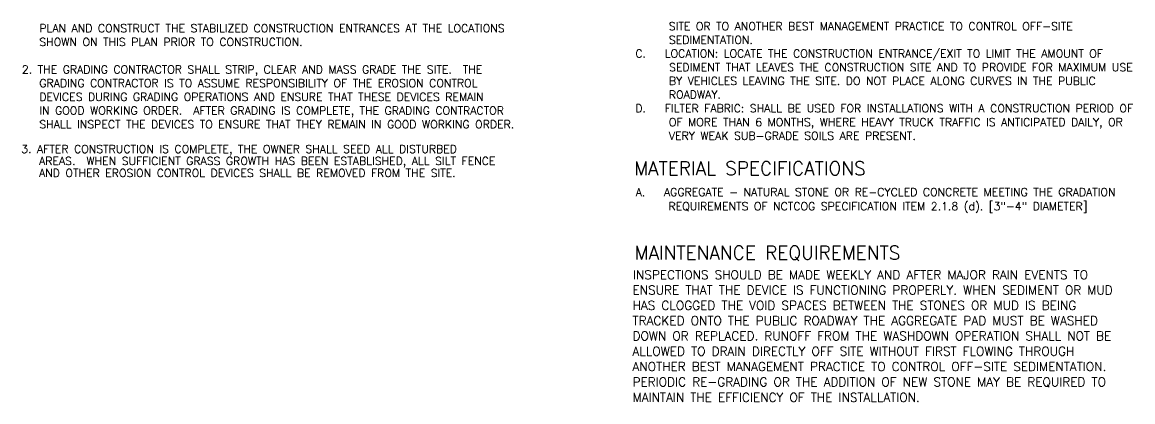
# Model space of a CAD drawing. Header units: inches. Extents: x 0 to 5400, y 0 to 3454.
# Drawn here: x 2664 to 4300, y 1166 to 1725 of the extents above; entities that cross this region are included whole.
import ezdxf

# ---------------------------------------------------------------- set-up
doc = ezdxf.new("R2010")
doc.units = ezdxf.units.IN
doc.header["$MEASUREMENT"] = 0
doc.layers.add('SHEET', color=4, linetype='Continuous')
doc.styles.add('SIMPLEX', font='simplex')

msp = doc.modelspace()

# ---------------------------------------------------------------- texts
at = {"layer": 'SHEET', "color": 2, "linetype": 'Continuous', "style": 'SIMPLEX'}
for s, height, p in [('PLAN AND CONSTRUCT THE STABILIZED CONSTRUCTION ENTRANCES AT THE LOCATIONS', 11.791, (2688.7, 1710.2)), ('SITE OR TO ANOTHER BEST MANAGEMENT PRACTICE TO CONTROL OFF-SITE', 11.791, (3616.4, 1713.2)), ('SEDIMENTATION.', 11.791, (3616.5, 1693)), ('SHOWN ON THIS PLAN PRIOR TO CONSTRUCTION.', 11.791, (2688.7, 1690)), ('C.   LOCATION: LOCATE THE CONSTRUCTION ENTRANCE/EXIT TO LIMIT THE AMOUNT OF', 11.791, (3567.1, 1672.9)), ('2. THE GRADING CONTRACTOR SHALL STRIP, CLEAR AND MASS GRADE THE SITE.  THE', 11.791, (2663, 1649.5)), ('SEDIMENT THAT LEAVES THE CONSTRUCTION SITE AND TO PROVIDE FOR MAXIMUM USE', 11.791, (3616.9, 1652.7)), ('GRADING CONTRACTOR IS TO ASSUME RESPONSIBILITY OF THE EROSION CONTROL', 11.791, (2688.7, 1629.3)), ('BY VEHICLES LEAVING THE SITE. DO NOT PLACE ALONG CURVES IN THE PUBLIC', 11.791, (3616.5, 1632.6)), ('DEVICES DURING GRADING OPERATIONS AND ENSURE THAT THESE DEVICES REMAIN', 11.791, (2688.7, 1609.1)), ('ROADWAY.', 11.79, (3616.5, 1612.4)), ('D.   FILTER FABRIC: SHALL BE USED FOR INSTALLATIONS WITH A CONSTRUCTION PERIOD OF', 11.791, (3567.1, 1592.3)), ('IN GOOD WORKING ORDER.  AFTER GRADING IS COMPLETE, THE GRADING CONTRACTOR', 11.791, (2688.7, 1588.9)), ('SHALL INSPECT THE DEVICES TO ENSURE THAT THEY REMAIN IN GOOD WORKING ORDER.', 11.791, (2688.7, 1568.7)), ('OF MORE THAN 6 MONTHS, WHERE HEAVY TRUCK TRAFFIC IS ANTICIPATED DAILY, OR', 11.791, (3616.5, 1571.9)), ('VERY WEAK SUB-GRADE SOILS ARE PRESENT.', 11.791, (3616.5, 1551.8)), ('3. AFTER CONSTRUCTION IS COMPLETE, THE OWNER SHALL SEED ALL DISTURBED', 11.791, (2662, 1532.3)), ('   AREAS.  WHEN SUFFICIENT GRASS GROWTH HAS BEEN ESTABLISHED, ALL SILT FENCE', 11.791, (2662, 1514.7)), ('   AND OTHER EROSION CONTROL DEVICES SHALL BE REMOVED FROM THE SITE.', 11.791, (2662, 1497)), ('A.   AGGREGATE - NATURAL STONE OR RE-CYCLED CONCRETE MEETING THE GRADATION', 11.791, (3567.6, 1468.8)), ('REQUIREMENTS OF NCTCOG SPECIFICATION ITEM 2.1.8 (d). [3"-4" DIAMETER]', 11.791, (3616, 1448)), ('INSPECTIONS SHOULD BE MADE WEEKLY AND AFTER MAJOR RAIN EVENTS TO', 13.065, (3563.5, 1346.4)), ('ENSURE THAT THE DEVICE IS FUNCTIONING PROPERLY. WHEN SEDIMENT OR MUD', 13.065, (3563, 1323.9)), ('HAS CLOGGED THE VOID SPACES BETWEEN THE STONES OR MUD IS BEING', 13.065, (3563, 1301.3)), ('TRACKED ONTO THE PUBLIC ROADWAY THE AGGREGATE PAD MUST BE WASHED', 13.065, (3563, 1278.8)), ('DOWN OR REPLACED. RUNOFF FROM THE WASHDOWN OPERATION SHALL NOT BE', 13.065, (3563, 1256.3)), ('ALLOWED TO DRAIN DIRECTLY OFF SITE WITHOUT FIRST FLOWING THROUGH', 13.065, (3563, 1233.7)), ('ANOTHER BEST MANAGEMENT PRACTICE TO CONTROL OFF-SITE SEDIMENTATION.', 13.065, (3563, 1211.2)), ('PERIODIC RE-GRADING OR THE ADDITION OF NEW STONE MAY BE REQUIRED TO', 13.065, (3563, 1188.5)), ('MAINTAIN THE EFFICIENCY OF THE INSTALLATION.', 13.065, (3563, 1165.8))]:
    msp.add_text(s, height=height, dxfattribs=at).set_placement(p)
at = {"layer": 'SHEET', "color": 3, "linetype": 'Continuous', "style": 'SIMPLEX'}
for s, p in [('MATERIAL SPECIFICATIONS', (3565.3, 1499.9)), ('MAINTENANCE REQUIREMENTS', (3566, 1375.4))]:
    msp.add_text(s, height=19.954, dxfattribs=at).set_placement(p)

doc.saveas('drawing.dxf')
